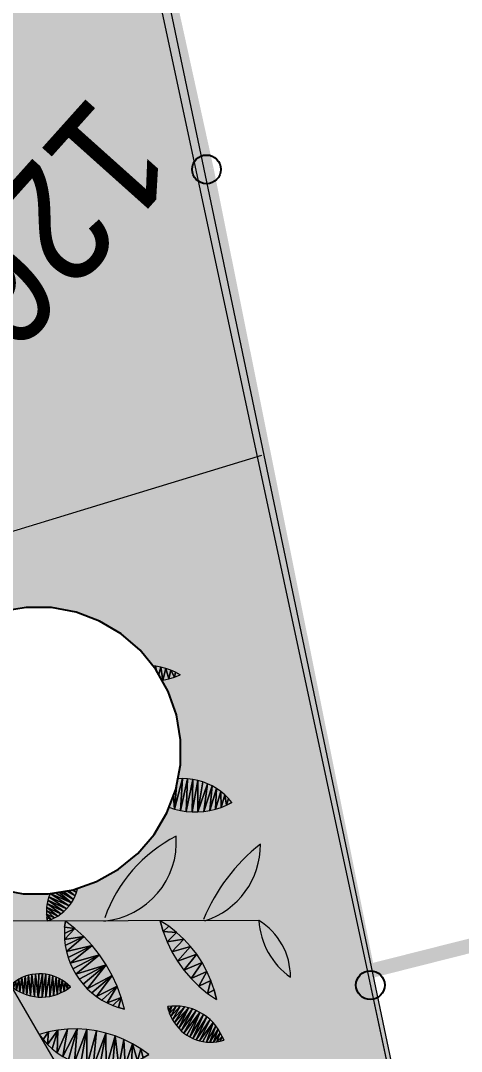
# Model space of a CAD drawing. Header units: metres. Extents: x -2858 to 512, y -1995 to 1252.
# Drawn here: x -405.366 to -403.833, y -139.579 to -135.992 of the extents above; entities that cross this region are included whole.
import ezdxf
from ezdxf.enums import TextEntityAlignment as Align
from ezdxf.lldxf.tags import DXFTag

# ---------------------------------------------------------------- set-up
doc = ezdxf.new("R2010")
doc.units = ezdxf.units.M
doc.header["$PDMODE"] = 33
doc.header["$PDSIZE"] = 0.1
for name, color, linetype in [('&G_05_VU_02', 7, 'Continuous'), ('10-ECL-LUM', 32, 'Continuous'), ('Calque commun', 7, 'Continuous'), ('Calque11', 7, 'Continuous'), ('Calque14', 7, 'Continuous'), ('Calque15', 7, 'Continuous'), ('Calque17', 7, 'Continuous'), ('Calque19', 7, 'Continuous'), ('Calque3', 7, 'Continuous')]:
    doc.layers.add(name, color=color, linetype=linetype)
doc.styles.add('Arial12', font='arial.ttf', dxfattribs={"width": 0.9, "height": 0.41584})
tags = doc.linetypes.add('DASHDOT2', pattern=[0.5, 0.25, -0.125, 0, -0.125]).pattern_tags.tags
tags[10:11] = [DXFTag(74, 4), DXFTag(75, 0), DXFTag(340, '0'), DXFTag(46, 1.0), DXFTag(50, 0.0), DXFTag(44, 0.0), DXFTag(45, 0.0)]
tags[8:9] = [DXFTag(74, 4), DXFTag(75, 0), DXFTag(340, '0'), DXFTag(46, 1.0), DXFTag(50, 0.0), DXFTag(44, 0.0), DXFTag(45, 0.0)]
tags[6:7] = [DXFTag(74, 4), DXFTag(75, 0), DXFTag(340, '0'), DXFTag(46, 1.0), DXFTag(50, 0.0), DXFTag(44, 0.0), DXFTag(45, 0.0)]
tags[4:5] = [DXFTag(74, 4), DXFTag(75, 0), DXFTag(340, '0'), DXFTag(46, 1.0), DXFTag(50, 0.0), DXFTag(44, 0.0), DXFTag(45, 0.0)]

# ---------------------------------------------------------------- blocks, each defined once
blk = doc.blocks.new('ECL-LUM1')
at = {"color": 30, "lineweight": 0, "true_color": 0xf8991e}
blk.add_wipeout([(0, 0.75), (-0.0434, 0.7462), (-0.0855, 0.7349), (-0.125, 0.7165), (-0.1607, 0.6915), (-0.1915, 0.6607), (-0.2165, 0.625), (-0.2349, 0.5855), (-0.2462, 0.5434), (-0.25, 0.5), (-0.2462, 0.4566), (-0.2349, 0.4145), (-0.2165, 0.375), (-0.1915, 0.3393), (-0.1607, 0.3085), (-0.125, 0.2835), (-0.0855, 0.2651), (-0.0434, 0.2538), (0, 0.25), (0.0434, 0.2538), (0.0855, 0.2651), (0.125, 0.2835), (0.1607, 0.3085), (0.1915, 0.3393), (0.2165, 0.375), (0.2349, 0.4145), (0.2462, 0.4566), (0.25, 0.5), (0.2462, 0.5434), (0.2349, 0.5855), (0.2165, 0.625), (0.1915, 0.6607), (0.1607, 0.6915), (0.125, 0.7165), (0.0855, 0.7349), (0.0434, 0.7462)], dxfattribs=at)
at = {"layer": '&G_05_VU_02'}
h = blk.add_hatch(dxfattribs=at)
h.set_pattern_fill('ANGLE', color=256)
h.set_pattern_definition([(0, (0, 0), (0, 6.985), [5.08, -1.905]), (90, (0, 0), (-6.985, 4e-16), [5.08, -1.905])])
h.paths.add_polyline_path([(0, 0.75), (-0.0434, 0.7462), (-0.0855, 0.7349), (-0.125, 0.7165), (-0.1607, 0.6915), (-0.1915, 0.6607), (-0.2165, 0.625), (-0.2349, 0.5855), (-0.2462, 0.5434), (-0.25, 0.5), (-0.2462, 0.4566), (-0.2349, 0.4145), (-0.2165, 0.375), (-0.1915, 0.3393), (-0.1607, 0.3085), (-0.125, 0.2835), (-0.0855, 0.2651), (-0.0434, 0.2538), (0, 0.25), (0.0434, 0.2538), (0.0855, 0.2651), (0.125, 0.2835), (0.1607, 0.3085), (0.1915, 0.3393), (0.2165, 0.375), (0.2349, 0.4145), (0.2462, 0.4566), (0.25, 0.5), (0.2462, 0.5434), (0.2349, 0.5855), (0.2165, 0.625), (0.1915, 0.6607), (0.1607, 0.6915), (0.125, 0.7165), (0.0855, 0.7349), (0.0434, 0.7462)])
at = {"color": 30, "true_color": 0xf8991e, "flags": 128}
blk.add_lwpolyline([(0.2349, 0.4145), (0.2462, 0.4566), (0.25, 0.5), (0.2462, 0.5434), (0.2349, 0.5855), (0.2165, 0.625), (0.1915, 0.6607), (0.1607, 0.6915), (0.125, 0.7165), (0.0855, 0.7349), (0.0434, 0.7462), (0, 0.75), (-0.0434, 0.7462), (-0.0855, 0.7349), (-0.125, 0.7165), (-0.1607, 0.6915), (-0.1915, 0.6607), (-0.2165, 0.625), (-0.2349, 0.5855), (-0.2462, 0.5434), (-0.25, 0.5), (-0.2462, 0.4566)], dxfattribs=at)
blk = doc.blocks.new('PointTopo_SPE')
at = {"layer": 'Calque commun', "color": 1, "linetype": 'ByBlock', "lineweight": -2}
blk.add_point((0, 0), dxfattribs=at)
blk = doc.blocks.new('geometrebondepartleger')
at = {"layer": 'Calque commun', "color": 10, "linetype": 'DASHDOT2', "lineweight": 18, "flags": 128}
blk.add_lwpolyline([(45.2867, 98.0868), (42.9361, 93.8756), (22.4919, 69.3549), (46.896, 54.8213), (60.0219, 76.4824), (130.1549, 64.2531), (145.3143, 148.376), (109.3485, 154.881), (91.263, 130.1164), (87.3779, 124.8321), (86.3313, 123.2789), (83.8109, 118.8118), (74.9183, 102.5858), (72.6157, 98.3586), (63.0649, 85.9136), (45.1583, 97.9611)], close=True, dxfattribs=at)
at = {"layer": 'Calque11', "color": 7, "linetype": 'Continuous', "lineweight": 9}
blk.add_polyline3d([(45.1869, 97.9611, 79), (63.0561, 85.9381, 79), (64.7397, 88.1342, 79), (67.69, 91.9785, 79), (72.6157, 98.3586, 79), (74.9183, 102.5858, 79), (75.0117, 102.533, 79), (75.1594, 102.7941, 79), (75.089, 102.8339, 79), (77.1307, 106.6488, 79), (83.8254, 118.8322, 79), (86.3006, 123.2789, 79), (91.1411, 129.9217, 79), (101.6728, 144.3499, 79), (104.6039, 148.3942, 79), (113.0237, 159.8602, 79)], dxfattribs=at)
at = {"layer": 'Calque17', "color": 1, "linetype": 'Continuous', "lineweight": 9}
blk.add_polyline3d([(91.1411, 129.9217, 79), (99.9377, 141.9625, 79), (101.6728, 144.3499, 79)], dxfattribs=at)
at = {"layer": 'Calque3', "color": 18, "linetype": 'Continuous', "lineweight": 9, "true_color": 0x000000}
for points in [[(91.1272, 129.9009, 79), (88.2529, 131.838, 79), (91.1551, 129.9424, 79), (88.2808, 131.8795, 79)], [(89.415, 127.6575, 79), (91.1211, 129.9366, 79), (89.455, 127.6276, 79), (91.1611, 129.9067, 79)], [(87.3576, 124.804, 79), (89.4147, 127.6572, 79), (87.3982, 124.7747, 79), (89.4553, 127.6279, 79)]]:
    blk.add_trace(points, dxfattribs=at)
at = {"layer": 'Calque14', "color": 0, "linetype": 'ByBlock', "lineweight": -2}
for p in [(91.1693, 129.9602, 79), (89.435, 127.6425, 205.4289)]:
    blk.add_blockref('PointTopo_SPE', p, dxfattribs=at)
at = {"layer": 'Calque15', "color": 1, "linetype": 'ByBlock', "lineweight": -2, "style": 'Arial12', "width": 0.9}
blk.add_text('126.43', height=0.41584, dxfattribs=at).set_placement((89.495, 127.5825, 205.4289), align=Align.TOP_LEFT)
blk = doc.blocks.new('_15')
at = {"layer": 'Calque19', "color": 82, "linetype": 'Continuous', "lineweight": 9}
for p, q in [((0, 0, 79), (0.3064, 0.9445, 79)), ((-0.6647, 0.7378, 79), (0, 0, 79)), ((0, 0, 79), (-0.9711, -0.2069, 79))]:
    blk.add_line(p, q, dxfattribs=at)
at = {"layer": 'Calque19', "color": 82, "linetype": 'Continuous', "lineweight": 9, "flags": 128}
for points in [[(-0.5393, 0.5989), (-0.5393, 0.5989, 0.327473), (-0.8663, 0.5653), (-0.8663, 0.5653, 0.131285), (-0.5393, 0.5922)], [(-0.3041, 0.338), (-0.3041, 0.3379, 0.408885), (-0.6916, 0.3279), (-0.6916, 0.3279, 0.190387), (-0.3142, 0.3323)], [(-0.4452, -0.0944), (-0.4452, -0.0944, 0.407196), (-0.63, -0.436), (-0.63, -0.436, 0.059849), (-0.4441, -0.1056)], [(-0.7879, -0.1683), (-0.7879, -0.1683, 0.330481), (-0.9223, -0.4673), (-0.9223, -0.4673, 0.127314), (-0.7823, -0.1717)]]:
    blk.add_lwpolyline(points, format="xyb", dxfattribs=at)
at = {"layer": 'Calque19', "color": 82, "linetype": 'Continuous', "lineweight": 9}
for centre, radius, start, end in [((-0.4376, 0.779, 79), 0.2309, 131.5857, 190.2892), ((-0.8538, 0.9229, 79), 0.2646, 315.6147, 6.2602)]:
    blk.add_arc(centre, radius, start, end, dxfattribs=at)
mesh = blk.add_polyface(dxfattribs=at)
corners = [(-0.2943, 0.8272, 79), (-0.2927, 0.8129, 79), (-0.206, 0.8407, 79), (-0.2152, 0.8632, 79), (-0.2947, 0.8417, 79), (-0.2102, 0.8521, 79), (-0.2071, 0.7447, 79), (-0.2599, 0.7334, 79), (-0.2116, 0.7334, 79), (-0.2509, 0.7221, 79), (-0.2169, 0.7224, 79), (-0.2409, 0.7116, 79), (-0.2027, 0.8289, 79), (-0.2727, 0.9248, 79), (-0.2727, 0.9248, 79), (-0.2792, 0.9119, 79), (-0.2231, 0.7119, 79), (-0.2625, 0.9181, 79), (-0.268, 0.7454, 79), (-0.2845, 0.8984, 79), (-0.2888, 0.8846, 79), (-0.2439, 0.9025, 79), (-0.1988, 0.7926, 79), (-0.2812, 0.7711, 79), (-0.1994, 0.7804, 79), (-0.1991, 0.8048, 79), (-0.2862, 0.7847, 79), (-0.2751, 0.758, 79), (-0.201, 0.7683, 79), (-0.29, 0.7987, 79), (-0.2529, 0.9107, 79), (-0.2302, 0.7019, 79), (-0.2036, 0.7564, 79), (-0.2356, 0.8935, 79), (-0.2919, 0.8705, 79), (-0.228, 0.884, 79), (-0.2302, 0.7019, 79), (-0.2212, 0.8738, 79), (-0.2939, 0.8562, 79), (-0.2005, 0.8169, 79)]
mesh.append_faces([[corners[k] for k in face] for face in [(3, 4, 5), (6, 7, 8), (11, 10, 9), (22, 23, 24), (19, 30, 15), (9, 8, 7), (33, 34, 35), (27, 24, 23), (0, 5, 4), (12, 29, 39), (26, 25, 29), (37, 38, 3), (38, 35, 34)]], dxfattribs={"vtx0": -1, "vtx1": -1, "color": 82})
mesh.append_faces([[corners[k] for k in face] for face in [(0, 2, 5), (9, 10, 8), (11, 16, 10), (6, 18, 7), (27, 28, 24), (12, 1, 29), (33, 20, 34), (22, 26, 23), (29, 25, 39), (27, 32, 28), (19, 21, 30)]], dxfattribs={"vtx0": -1, "vtx2": -1, "color": 82})
mesh.append_faces([[corners[k] for k in face] for face in [(0, 1, 2), (12, 2, 1), (17, 13, 15), (19, 20, 21), (22, 25, 26), (11, 31, 16), (6, 32, 18), (37, 35, 38), (33, 21, 20), (27, 18, 32), (30, 17, 15), (38, 4, 3)]], dxfattribs={"vtx1": -1, "vtx2": -1, "color": 82})
mesh.append_faces([[corners[k] for k in face] for face in [(13, 14, 15), (31, 36, 16)]], dxfattribs={"vtx2": -1, "color": 82})
mesh = blk.add_polyface(dxfattribs=at)
corners = [(-0.3568, 0.6971, 79), (-0.4242, 0.689, 79), (-0.362, 0.6591, 79), (-0.3979, 0.753, 79), (-0.4124, 0.7215, 79), (-0.355, 0.7354, 79), (-0.4145, 0.5159, 79), (-0.4431, 0.5523, 79), (-0.4406, 0.5178, 79), (-0.3968, 0.5498, 79), (-0.4427, 0.5869, 79), (-0.4332, 0.6555, 79), (-0.3821, 0.5852, 79), (-0.4394, 0.6214, 79), (-0.4351, 0.4836, 79), (-0.4351, 0.4835, 79), (-0.3565, 0.7737, 79), (-0.3704, 0.6217, 79), (-0.3808, 0.7831, 79), (-0.3612, 0.8117, 79), (-0.3612, 0.8117, 79)]
mesh.append_faces([[corners[k] for k in face] for face in [(6, 14, 15)]], dxfattribs={"vtx0": -1, "color": 82})
mesh.append_faces([[corners[k] for k in face] for face in [(0, 1, 2), (11, 2, 1), (3, 16, 18), (17, 13, 12)]], dxfattribs={"vtx0": -1, "vtx1": -1, "color": 82})
mesh.append_faces([[corners[k] for k in face] for face in [(6, 7, 8), (9, 10, 7), (12, 13, 10), (0, 4, 1), (3, 5, 16), (6, 8, 14), (17, 11, 13)]], dxfattribs={"vtx0": -1, "vtx2": -1, "color": 82})
mesh.append_faces([[corners[k] for k in face] for face in [(3, 4, 5), (9, 12, 10), (6, 9, 7), (17, 2, 11), (16, 19, 18), (0, 5, 4)]], dxfattribs={"vtx1": -1, "vtx2": -1, "color": 82})
mesh.append_faces([[corners[k] for k in face] for face in [(19, 20, 18)]], dxfattribs={"vtx2": -1, "color": 82})
mesh = blk.add_polyface(dxfattribs=at)
corners = [(0.0386, 0.7146, 79), (0.0202, 0.7276, 79), (-0.0435, 0.6647, 79), (-0.0321, 0.6332, 79), (0.0609, 0.4946, 79), (0.1425, 0.5453, 79), (0.0379, 0.5191, 79), (0.0858, 0.472, 79), (0.1472, 0.5005, 79), (0.1458, 0.523, 79), (0.1124, 0.4516, 79), (0.1446, 0.4555, 79), (0.1468, 0.4779, 79), (0.1406, 0.4333, 79), (-0.0524, 0.6971, 79), (-0.0195, 0.7489, 79), (-0.0586, 0.7301, 79), (0.0868, 0.6672, 79), (-0.0181, 0.6026, 79), (0.1001, 0.649, 79), (-0.0406, 0.7571, 79), (-0.0622, 0.7635, 79), (-0.0622, 0.7635, 79), (-0.0017, 0.5733, 79), (0.017, 0.5454, 79), (0.1119, 0.6298, 79), (0.1221, 0.6097, 79), (0.072, 0.6843, 79), (0.0007, 0.739, 79), (0.1306, 0.5888, 79), (0.1374, 0.5673, 79), (0.0559, 0.7001, 79)]
mesh.append_faces([[corners[k] for k in face] for face in [(4, 5, 6), (14, 15, 16), (17, 18, 19), (16, 20, 22), (27, 18, 17), (28, 14, 1), (6, 29, 24), (0, 3, 31), (10, 12, 7)]], dxfattribs={"vtx0": -1, "vtx1": -1, "color": 82})
mesh.append_faces([[corners[k] for k in face] for face in [(0, 2, 3), (7, 8, 9), (10, 11, 12), (24, 26, 25), (1, 14, 2), (4, 9, 5), (27, 3, 18), (24, 29, 26), (23, 25, 19), (6, 30, 29), (16, 15, 20), (6, 5, 30)]], dxfattribs={"vtx0": -1, "vtx2": -1, "color": 82})
mesh.append_faces([[corners[k] for k in face] for face in [(0, 1, 2), (10, 13, 11), (23, 24, 25), (12, 8, 7), (28, 15, 14), (27, 31, 3), (18, 23, 19), (4, 7, 9)]], dxfattribs={"vtx1": -1, "vtx2": -1, "color": 82})
mesh.append_faces([[corners[k] for k in face] for face in [(20, 21, 22)]], dxfattribs={"vtx2": -1, "color": 82})
mesh = blk.add_polyface(dxfattribs=at)
corners = [(-0.1227, 0.5955, 79), (-0.1131, 0.5764, 79), (-0.1227, 0.5955, 79), (-0.1077, 0.3682, 79), (-0.1008, 0.3884, 79), (-0.2062, 0.4049, 79), (-0.1958, 0.4455, 79), (-0.0898, 0.4515, 79), (-0.1821, 0.4851, 79), (-0.1653, 0.5235, 79), (-0.094, 0.5153, 79), (-0.0988, 0.5362, 79), (-0.1804, 0.264, 79), (-0.2175, 0.28, 79), (-0.1969, 0.2504, 79), (-0.0909, 0.4942, 79), (-0.0895, 0.4729, 79), (-0.1507, 0.2947, 79), (-0.2171, 0.3219, 79), (-0.1649, 0.2787, 79), (-0.1378, 0.3118, 79), (-0.1263, 0.3298, 79), (-0.2133, 0.3637, 79), (-0.1454, 0.5604, 79), (-0.0955, 0.4091, 79), (-0.0918, 0.4302, 79), (-0.1052, 0.5566, 79), (-0.1163, 0.3486, 79), (-0.2145, 0.2383, 79), (-0.2145, 0.2383, 79)]
mesh.append_faces([[corners[k] for k in face] for face in [(0, 1, 2)]], dxfattribs={"vtx0": -1, "color": 82})
mesh.append_faces([[corners[k] for k in face] for face in [(6, 7, 8), (12, 13, 14), (15, 8, 16), (17, 18, 19), (1, 23, 26), (20, 18, 17), (19, 13, 12), (3, 5, 27), (9, 11, 23), (22, 27, 5)]], dxfattribs={"vtx0": -1, "vtx1": -1, "color": 82})
mesh.append_faces([[corners[k] for k in face] for face in [(9, 10, 11), (6, 4, 24), (8, 7, 16), (20, 22, 18), (15, 9, 8), (6, 24, 25), (6, 25, 7), (22, 21, 27), (23, 11, 26)]], dxfattribs={"vtx0": -1, "vtx2": -1, "color": 82})
mesh.append_faces([[corners[k] for k in face] for face in [(29, 14, 28)]], dxfattribs={"vtx1": -1, "color": 82})
mesh.append_faces([[corners[k] for k in face] for face in [(3, 4, 5), (20, 21, 22), (0, 23, 1), (6, 5, 4), (18, 13, 19), (13, 28, 14), (15, 10, 9)]], dxfattribs={"vtx1": -1, "vtx2": -1, "color": 82})
mesh = blk.add_polyface(dxfattribs=at)
corners = [(-0.0243, 0.3013, 79), (0.0454, 0.344, 79), (0.0368, 0.3541, 79), (0.0273, 0.3636, 79), (-0.0377, 0.3217, 79), (-0.0315, 0.3112, 79), (-0.0432, 0.3326, 79), (0.0171, 0.3722, 79), (-0.0553, 0.3796, 79), (-0.0537, 0.3675, 79), (-0.0296, 0.3974, 79), (0.0777, 0.2716, 79), (0.056, 0.249, 79), (0.0794, 0.2583, 79), (-0.0172, 0.3926, 79), (-0.0512, 0.3556, 79), (-0.0052, 0.3867, 79), (-0.0078, 0.2834, 79), (0.0015, 0.2755, 79), (0.0532, 0.3332, 79), (-0.0164, 0.292, 79), (0.0443, 0.2525, 79), (0.022, 0.2622, 79), (0.071, 0.2974, 79), (0.066, 0.3098, 79), (0.0601, 0.3217, 79), (0.0115, 0.2685, 79), (-0.0476, 0.3439, 79), (0.0063, 0.3799, 79), (-0.0559, 0.3918, 79), (-0.0424, 0.4013, 79), (0.068, 0.2465, 79), (0.0801, 0.245, 79), (0.0801, 0.245, 79), (0.0329, 0.2569, 79), (0.0748, 0.2846, 79), (-0.0555, 0.404, 79), (-0.0555, 0.404, 79)]
mesh.append_faces([[corners[k] for k in face] for face in [(11, 12, 13), (14, 15, 16), (3, 5, 2), (20, 1, 0), (25, 26, 24), (31, 13, 12), (27, 16, 15), (34, 23, 22), (29, 30, 37), (22, 24, 26)]], dxfattribs={"vtx0": -1, "vtx1": -1, "color": 82})
mesh.append_faces([[corners[k] for k in face] for face in [(0, 1, 2), (3, 4, 5), (11, 21, 12), (22, 23, 24), (25, 18, 26), (14, 9, 15), (34, 35, 23), (31, 33, 13), (8, 10, 30), (17, 19, 1), (6, 7, 28), (27, 28, 16)]], dxfattribs={"vtx0": -1, "vtx2": -1, "color": 82})
mesh.append_faces([[corners[k] for k in face] for face in [(6, 4, 7), (8, 9, 10), (17, 18, 19), (20, 17, 1), (27, 6, 28), (14, 10, 9), (29, 8, 30), (11, 35, 21), (3, 7, 4), (5, 0, 2), (34, 21, 35), (25, 19, 18)]], dxfattribs={"vtx1": -1, "vtx2": -1, "color": 82})
mesh.append_faces([[corners[k] for k in face] for face in [(31, 32, 33), (30, 36, 37)]], dxfattribs={"vtx2": -1, "color": 82})
mesh = blk.add_polyface(dxfattribs=at)
corners = [(-0.8355, 0.3556, 79), (-0.9085, 0.3224, 79), (-0.905, 0.3048, 79), (-0.8196, 0.3426, 79), (-0.9, 0.2876, 79), (-0.8047, 0.3284, 79), (-0.9078, 0.3939, 79), (-0.9102, 0.3762, 79), (-0.8886, 0.3865, 79), (-0.7833, 0.1579, 79), (-0.7666, 0.1512, 79), (-0.7342, 0.1829, 79), (-0.8701, 0.3776, 79), (-0.9111, 0.3582, 79), (-0.7993, 0.166, 79), (-0.743, 0.223, 79), (-0.8146, 0.1753, 79), (-0.7497, 0.2425, 79), (-0.8291, 0.1859, 79), (-0.7378, 0.2032, 79), (-0.886, 0.2546, 79), (-0.877, 0.2391, 79), (-0.7911, 0.3131, 79), (-0.7579, 0.2613, 79), (-0.9078, 0.394, 79), (-0.7323, 0.1625, 79), (-0.7495, 0.1458, 79), (-0.7787, 0.2967, 79), (-0.8667, 0.2243, 79), (-0.7676, 0.2794, 79), (-0.7319, 0.1419, 79), (-0.9105, 0.3403, 79), (-0.8427, 0.1977, 79), (-0.8524, 0.3673, 79), (-0.8552, 0.2105, 79), (-0.7319, 0.1419, 79), (-0.8937, 0.2708, 79)]
mesh.append_faces([[corners[k] for k in face] for face in [(25, 30, 35)]], dxfattribs={"vtx0": -1, "color": 82})
mesh.append_faces([[corners[k] for k in face] for face in [(3, 4, 5), (14, 15, 16), (23, 18, 17), (27, 28, 29), (31, 12, 13), (17, 16, 15), (34, 29, 28), (33, 1, 0), (9, 19, 14), (20, 5, 36)]], dxfattribs={"vtx0": -1, "vtx1": -1, "color": 82})
mesh.append_faces([[corners[k] for k in face] for face in [(0, 1, 2), (17, 18, 16), (14, 19, 15), (25, 10, 26), (3, 2, 4), (25, 26, 30), (27, 21, 28), (23, 32, 18), (33, 31, 1), (23, 34, 32), (9, 11, 19), (20, 22, 5)]], dxfattribs={"vtx0": -1, "vtx2": -1, "color": 82})
mesh.append_faces([[corners[k] for k in face] for face in [(6, 7, 8), (9, 10, 11), (12, 8, 13), (20, 21, 22), (33, 12, 31), (25, 11, 10), (7, 13, 8), (23, 29, 34), (27, 22, 21), (3, 0, 2), (4, 36, 5)]], dxfattribs={"vtx1": -1, "vtx2": -1, "color": 82})
mesh.append_faces([[corners[k] for k in face] for face in [(8, 24, 6)]], dxfattribs={"vtx2": -1, "color": 82})
mesh = blk.add_polyface(dxfattribs=at)
corners = [(-0.3241, -0.0031, 79), (-0.3518, -0.0481, 79), (-0.3191, -0.0239, 79), (-0.3142, -0.0664, 79), (-0.3142, -0.0664, 79), (-0.4839, 0.0533, 79), (-0.3868, 0.1074, 79), (-0.4021, 0.1224, 79), (-0.556, 0.1901, 79), (-0.5774, 0.1912, 79), (-0.5774, 0.1912, 79), (-0.3488, 0.0559, 79), (-0.3601, 0.0741, 79), (-0.4219, -0.0027, 79), (-0.4541, 0.0241, 79), (-0.5114, 0.0849, 79), (-0.4736, 0.1686, 79), (-0.5362, 0.1185, 79), (-0.4935, 0.1765, 79), (-0.514, 0.1827, 79), (-0.3878, -0.0268, 79), (-0.3308, 0.0172, 79), (-0.339, 0.0369, 79), (-0.436, 0.1484, 79), (-0.5583, 0.154, 79), (-0.3158, -0.045, 79), (-0.3728, 0.0913, 79), (-0.5348, 0.1872, 79), (-0.4185, 0.136, 79), (-0.4544, 0.1593, 79)]
mesh.append_faces([[corners[k] for k in face] for face in [(3, 1, 4)]], dxfattribs={"vtx0": -1, "color": 82})
mesh.append_faces([[corners[k] for k in face] for face in [(0, 1, 2), (15, 16, 17), (17, 19, 24), (25, 1, 3), (20, 22, 13), (14, 6, 5), (11, 13, 22), (23, 5, 28), (24, 8, 10)]], dxfattribs={"vtx0": -1, "vtx1": -1, "color": 82})
mesh.append_faces([[corners[k] for k in face] for face in [(5, 6, 7), (17, 18, 19), (0, 20, 1), (14, 12, 26), (24, 19, 27), (17, 16, 18), (5, 7, 28), (15, 23, 29), (15, 29, 16), (14, 26, 6), (24, 27, 8)]], dxfattribs={"vtx0": -1, "vtx2": -1, "color": 82})
mesh.append_faces([[corners[k] for k in face] for face in [(11, 12, 13), (14, 13, 12), (21, 22, 20), (15, 5, 23), (25, 2, 1), (0, 21, 20)]], dxfattribs={"vtx1": -1, "vtx2": -1, "color": 82})
mesh.append_faces([[corners[k] for k in face] for face in [(8, 9, 10)]], dxfattribs={"vtx2": -1, "color": 82})
mesh = blk.add_polyface(dxfattribs=at)
corners = [(-0.2502, 0.135, 79), (-0.2387, 0.1391, 79), (-0.2627, 0.2123, 79), (-0.2171, 0.1501, 79), (-0.207, 0.1568, 79), (-0.2229, 0.2097, 79), (-0.3677, 0.1468, 79), (-0.3692, 0.1631, 79), (-0.378, 0.1532, 79), (-0.302, 0.205, 79), (-0.2859, 0.1284, 79), (-0.2891, 0.2086, 79), (-0.276, 0.211, 79), (-0.1975, 0.1644, 79), (-0.2099, 0.2067, 79), (-0.2494, 0.2126, 79), (-0.2619, 0.1318, 79), (-0.2277, 0.1442, 79), (-0.334, 0.1332, 79), (-0.3492, 0.1808, 79), (-0.3456, 0.1368, 79), (-0.1886, 0.1726, 79), (-0.1805, 0.1816, 79), (-0.1849, 0.1974, 79), (-0.298, 0.1281, 79), (-0.3266, 0.1949, 79), (-0.3382, 0.1883, 79), (-0.3221, 0.1306, 79), (-0.3568, 0.1414, 79), (-0.3596, 0.1724, 79), (-0.3145, 0.2005, 79), (-0.1972, 0.2026, 79), (-0.2361, 0.2117, 79), (-0.3101, 0.1288, 79), (-0.2738, 0.1296, 79), (-0.1731, 0.1912, 79), (-0.1731, 0.1912, 79), (-0.378, 0.1531, 79)]
mesh.append_faces([[corners[k] for k in face] for face in [(6, 8, 37)]], dxfattribs={"vtx0": -1, "color": 82})
mesh.append_faces([[corners[k] for k in face] for face in [(9, 10, 11), (13, 14, 4), (0, 12, 16), (18, 19, 20), (30, 24, 9), (16, 12, 34), (5, 4, 14), (20, 29, 28), (21, 31, 13), (3, 32, 17), (23, 22, 36)]], dxfattribs={"vtx0": -1, "vtx1": -1, "color": 82})
mesh.append_faces([[corners[k] for k in face] for face in [(6, 7, 8), (0, 2, 12), (1, 15, 2), (9, 24, 10), (28, 29, 7), (17, 32, 15), (30, 33, 24), (34, 12, 11), (18, 26, 19), (3, 5, 32), (25, 27, 33), (20, 19, 29), (21, 23, 31)]], dxfattribs={"vtx0": -1, "vtx2": -1, "color": 82})
mesh.append_faces([[corners[k] for k in face] for face in [(0, 1, 2), (3, 4, 5), (1, 17, 15), (21, 22, 23), (25, 26, 27), (18, 27, 26), (31, 14, 13), (6, 28, 7), (30, 25, 33), (10, 34, 11)]], dxfattribs={"vtx1": -1, "vtx2": -1, "color": 82})
mesh.append_faces([[corners[k] for k in face] for face in [(22, 35, 36)]], dxfattribs={"vtx2": -1, "color": 82})
mesh = blk.add_polyface(dxfattribs=at)
corners = [(-0.6705, -0.0754, 79), (-0.6906, -0.0473, 79), (-0.73, -0.0902, 79), (-0.8311, 0.004, 79), (-0.7634, 0.0261, 79), (-0.7912, 0.0465, 79), (-0.8513, 0.0804, 79), (-0.8683, 0.0624, 79), (-0.8206, 0.0646, 79), (-0.8831, 0.0938, 79), (-0.8831, 0.0938, 79), (-0.6371, -0.1357, 79), (-0.6371, -0.1357, 79), (-0.6526, -0.1049, 79), (-0.713, -0.021, 79), (-0.7373, 0.0035, 79), (-0.7845, -0.0474, 79), (-0.8089, -0.0227, 79), (-0.8509, 0.0324, 79), (-0.6691, -0.1233, 79), (-0.6367, -0.1358, 79), (-0.7582, -0.07, 79), (-0.7002, -0.108, 79)]
mesh.append_faces([[corners[k] for k in face] for face in [(7, 9, 10)]], dxfattribs={"vtx0": -1, "color": 82})
mesh.append_faces([[corners[k] for k in face] for face in [(6, 7, 8), (4, 17, 15), (2, 1, 21), (14, 21, 1), (3, 5, 18), (0, 22, 13), (16, 15, 17)]], dxfattribs={"vtx0": -1, "vtx1": -1, "color": 82})
mesh.append_faces([[corners[k] for k in face] for face in [(13, 19, 11)]], dxfattribs={"vtx0": -1, "vtx1": -1, "vtx2": -1, "color": 82})
mesh.append_faces([[corners[k] for k in face] for face in [(3, 4, 5), (18, 5, 8), (13, 22, 19), (14, 16, 21), (0, 2, 22)]], dxfattribs={"vtx0": -1, "vtx2": -1, "color": 82})
mesh.append_faces([[corners[k] for k in face] for face in [(0, 1, 2), (14, 15, 16), (3, 17, 4), (7, 18, 8), (6, 9, 7)]], dxfattribs={"vtx1": -1, "vtx2": -1, "color": 82})
mesh.append_faces([[corners[k] for k in face] for face in [(11, 12, 13), (19, 20, 11)]], dxfattribs={"vtx2": -1, "color": 82})
mesh = blk.add_polyface(dxfattribs=at)
corners = [(-1.0047, -0.1916, 79), (-0.978, -0.1862, 79), (-0.986, -0.1665, 79), (-1.0203, -0.1823, 79), (-1.0332, -0.0965, 79), (-1.0618, -0.1474, 79), (-1.0193, -0.1125, 79), (-1.0483, -0.0817, 79), (-1.0845, -0.1191, 79), (-1.1195, -0.0361, 79), (-1.1195, -0.0361, 79), (-1.1151, -0.0537, 79), (-0.9885, -0.1996, 79), (-1.0737, -0.1337, 79), (-1.0941, -0.1038, 79), (-0.9716, -0.2064, 79), (-0.9716, -0.2064, 79), (-1.0647, -0.0681, 79), (-1.1024, -0.0877, 79), (-1.1095, -0.0709, 79), (-1.1003, -0.0453, 79), (-1.082, -0.056, 79), (-1.0489, -0.1601, 79), (-1.0067, -0.1296, 79), (-1.035, -0.1718, 79), (-0.9956, -0.1476, 79)]
mesh.append_faces([[corners[k] for k in face] for face in [(0, 2, 3), (4, 5, 6), (8, 7, 14), (14, 17, 18), (19, 20, 11), (22, 6, 5), (25, 3, 2)]], dxfattribs={"vtx0": -1, "vtx1": -1, "color": 82})
mesh.append_faces([[corners[k] for k in face] for face in [(0, 1, 2), (4, 13, 5), (4, 8, 13), (19, 21, 20), (22, 23, 6), (14, 7, 17), (18, 17, 21), (24, 25, 23)]], dxfattribs={"vtx0": -1, "vtx2": -1, "color": 82})
mesh.append_faces([[corners[k] for k in face] for face in [(4, 7, 8), (0, 12, 1), (12, 15, 1), (20, 9, 11), (19, 18, 21), (24, 3, 25), (22, 24, 23)]], dxfattribs={"vtx1": -1, "vtx2": -1, "color": 82})
mesh.append_faces([[corners[k] for k in face] for face in [(9, 10, 11), (15, 16, 1)]], dxfattribs={"vtx2": -1, "color": 82})

msp = doc.modelspace()

# ---------------------------------------------------------------- hatches: boundary and pattern name
at = {"layer": 'Calque commun', "linetype": 'Continuous', "lineweight": 9}
h = msp.add_hatch(color=71, dxfattribs=at)
h.paths.add_polyline_path([(-419.852, -86.3385), (-410.3015, -84.1071), (-410.2564, -84.2858), (-401.8452, -82.3164), (-401.4553, -84.6548), (-418.3198, -88.9879), (-415.3013, -104.4989), (-405.88, -131.2642), (-404.5268, -137.5049), (-405.4636, -137.7871), (-415.3275, -106.9706), (-419.998, -86.3243), (-419.6023, -86.2132)])
h.paths.add_polyline_path([(-402.0833, -80.8672), (-402.0969, -80.7882), (-402.093, -80.787), (-402.0709, -80.9197)])
msp.add_hatch(color=71, dxfattribs=at).paths.add_polyline_path([(-412.3769, -155.572), (-420.4437, -161.4811), (-418.4828, -164.2261), (-416.6789, -164.9811), (-415.046, -165.3164), (-414.7941, -165.1259), (-417.8031, -161.1332), (-411.8135, -156.6193), (-408.8111, -160.6032), (-408.7886, -160.5863), (-408.7823, -160.5947), (-408.7817, -160.5942), (-407.869, -159.8598), (-410.8783, -155.8667), (-410.7275, -155.7531), (-409.0011, -154.4521), (-408.8928, -154.3475), (-408.8817, -154.3621), (-406.8852, -152.8575), (-403.9404, -156.7651), (-403.9201, -156.7483), (-400.5185, -161.3057), (-402.4692, -162.7757), (-399.4599, -166.7687), (-399.9993, -167.1752), (-401.4305, -168.2538), (-404.4711, -164.3215), (-405.3915, -165.0321), (-405.4298, -165.0237), (-405.4463, -165.0364), (-402.4317, -169.0319), (-408.4213, -173.5458), (-411.4306, -169.5527), (-411.4365, -169.555), (-411.4387, -169.5567), (-414.276, -171.7115), (-412.2796, -170.207), (-409.2704, -174.2), (-411.2669, -175.7047), (-415.26, -178.7139), (-418.2692, -174.7209), (-418.4168, -174.8302), (-419.3918, -175.5674), (-416.3897, -179.5509), (-422.397, -184.0781), (-425.3921, -180.1039), (-426.3618, -180.8371), (-423.3892, -184.7815), (-427.3672, -187.8107), (-430.3502, -183.8525), (-430.3574, -183.8429), (-430.6272, -184.0149), (-430.6504, -184.08), (-430.7575, -184.1273), (-432.1522, -184.7708), (-432.1522, -184.7708), (-430.8005, -184.1463), (-431.5265, -184.4456), (-432.188, -184.7533), (-428.9545, -189.0095), (-428.8863, -188.9686), (-426.7205, -191.8632), (-399.186, -170.5366), (-399.1857, -170.5368), (-397.7453, -169.4525), (-404.5268, -137.5049), (-407.2961, -138.3457), (-406.5316, -141.9871), (-407.5597, -142.2952), (-404.7064, -151.3571), (-408.9647, -152.7463), (-408.9983, -152.7098), (-411.0011, -153.341), (-410.7105, -154.2978)])

# ---------------------------------------------------------------- linework, layer by layer
at = {"layer": 'Calque commun', "color": 7, "linetype": 'Continuous', "lineweight": 9}
msp.add_line((-410.7183, -139.3888), (-404.5268, -137.5049), dxfattribs=at)

# ---------------------------------------------------------------- block references
at = {"layer": 'Calque commun', "color": 0, "linetype": 'ByBlock', "lineweight": -2, "rotation": 228.1617603435354}
for name, p in [('geometrebondepartleger', (-440.1616, 15.2632)), ('_15', (-405.5309, -139.1263))]:
    msp.add_blockref(name, p, dxfattribs=at)

# ---------------------------------------------------------------- next in the draw order: block references
at = {"layer": '10-ECL-LUM', "color": 254, "true_color": 0xffffc1, "xscale": 2, "yscale": 2, "zscale": 2, "rotation": 274.3838452275853}
msp.add_blockref('ECL-LUM1', (-406.3052, -138.6089), dxfattribs=at)

doc.saveas('drawing.dxf')
